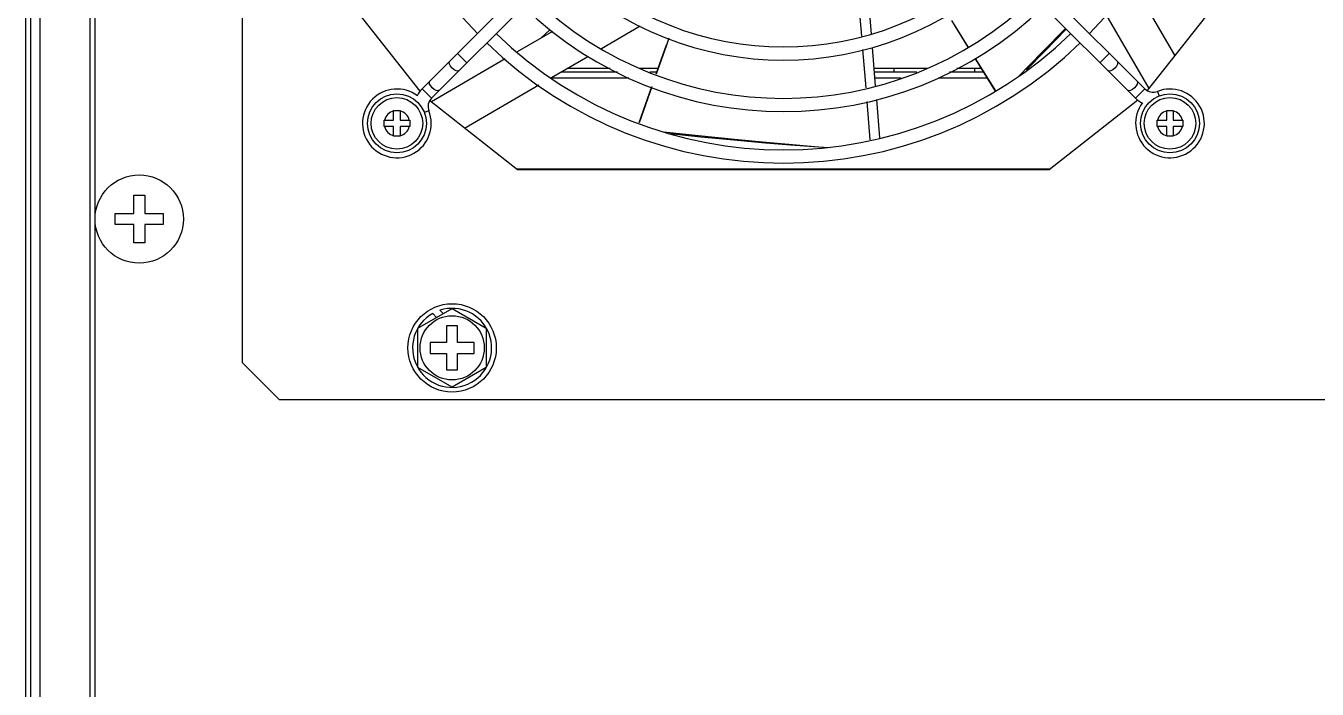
# Model space of a CAD drawing. Header units: millimetres. Extents: x 0 to 101, y -1 to 90.
# Drawn here: x 0 to 17.54, y 25.76 to 34.78 of the extents above; entities that cross this region are included whole.
import ezdxf

# ---------------------------------------------------------------- set-up
doc = ezdxf.new("R2010")
doc.units = ezdxf.units.MM

msp = doc.modelspace()

# ---------------------------------------------------------------- linework, layer by layer
for p, q in [((0, 3.4), (0, 88.4)), ((0.07, 3.34), (0.07, 88.46)), ((0.19, 88.45), (0.19, 3.35)), ((0.87, 88.15), (0.87, 3.65)), ((0.94, 6.45), (0.94, 48.1)), ((2.94, 47.2), (2.94, 30.2)), ((9.519, 38.057), (5.383, 33.92)), ((9.647, 37.929), (5.51, 33.793)), ((10.933, 37.929), (15.07, 33.793)), ((11.061, 38.057), (15.197, 33.92)), ((15.608, 34.376), (15.028, 35.373)), ((5.357, 33.887), (4.41, 35.09)), ((11.307, 35.158), (11.35, 34.633)), ((11.437, 35.197), (11.481, 34.662)), ((16.17, 35.09), (15.229, 33.895)), ((14.669, 34.929), (15.253, 33.925)), ((7.819, 34.469), (8.344, 34.774)), ((12.571, 34.847), (12.796, 34.488)), ((12.571, 34.847), (12.794, 34.487)), ((14.122, 34.74), (13.809, 34.42)), ((7.153, 34.699), (6.673, 34.42)), ((7.119, 34.723), (6.996, 34.607)), ((8.732, 34.608), (8.7, 34.514)), ((5.991, 34.274), (5.864, 34.401)), ((8.699, 34.514), (8.559, 34.119)), ((8.7, 34.514), (8.561, 34.118)), ((11.365, 34.453), (11.407, 33.931)), ((11.496, 34.481), (11.538, 33.96)), ((13.809, 34.42), (13.472, 34.078)), ((14.716, 34.401), (14.589, 34.274)), ((6.511, 34.325), (5.509, 33.742)), ((7.139, 34.073), (7.632, 34.36)), ((12.892, 34.329), (13.167, 33.887)), ((12.895, 34.331), (13.172, 33.89)), ((7.132, 34.07), (8.189, 34.07)), ((7.269, 34.149), (8.035, 34.149)), ((7.357, 34.2), (7.937, 34.2)), ((8.341, 34.2), (8.588, 34.2)), ((8.477, 34.149), (8.569, 34.149)), ((11.519, 34.2), (12.239, 34.2)), ((11.523, 34.149), (12.103, 34.149)), ((11.529, 34.07), (11.89, 34.07)), ((11.79, 34.2), (11.79, 34.149)), ((12.391, 34.07), (13.053, 34.07)), ((12.545, 34.149), (13.004, 34.149)), ((12.643, 34.2), (12.972, 34.2)), ((12.885, 34.2), (12.885, 34.15)), ((13.611, 34.2), (13.62, 34.2)), ((5.51, 33.793), (5.383, 33.92)), ((5.959, 33.387), (6.968, 33.974)), ((8.498, 33.948), (8.324, 33.459)), ((8.501, 33.947), (8.329, 33.457)), ((15.197, 33.92), (15.07, 33.793)), ((15.369, 33.885), (15.394, 33.821)), ((6.68, 32.82), (5.485, 33.761)), ((11.422, 33.749), (11.464, 33.228)), ((11.553, 33.776), (11.596, 33.255)), ((15.103, 33.767), (13.9, 32.82)), ((4.996, 33.494), (4.996, 33.625)), ((4.996, 33.625), (5.084, 33.625)), ((5.084, 33.625), (5.084, 33.494)), ((5.475, 33.621), (5.411, 33.596)), ((15.496, 33.494), (15.496, 33.625)), ((15.496, 33.625), (15.584, 33.625)), ((15.584, 33.625), (15.584, 33.494)), ((4.865, 33.406), (4.865, 33.494)), ((4.865, 33.494), (4.996, 33.494)), ((4.996, 33.406), (4.865, 33.406)), ((4.996, 33.275), (4.996, 33.406)), ((5.084, 33.494), (5.215, 33.494)), ((5.084, 33.406), (5.084, 33.275)), ((5.215, 33.406), (5.084, 33.406)), ((5.215, 33.494), (5.215, 33.406)), ((9.138, 33.28), (8.66, 33.33)), ((15.365, 33.406), (15.365, 33.494)), ((15.365, 33.494), (15.496, 33.494)), ((15.496, 33.406), (15.365, 33.406)), ((15.496, 33.275), (15.496, 33.406)), ((15.584, 33.494), (15.715, 33.494)), ((15.584, 33.406), (15.584, 33.275)), ((15.715, 33.406), (15.584, 33.406)), ((15.715, 33.494), (15.715, 33.406)), ((5.084, 33.275), (4.996, 33.275)), ((15.584, 33.275), (15.496, 33.275)), ((10.928, 33.117), (10.832, 33.123)), ((6.663, 32.833), (13.917, 32.833)), ((13.9, 32.82), (6.68, 32.82)), ((1.465, 32.225), (1.465, 32.475)), ((1.465, 32.475), (1.615, 32.475)), ((1.615, 32.475), (1.615, 32.225)), ((1.215, 32.075), (1.215, 32.225)), ((1.215, 32.225), (1.465, 32.225)), ((1.615, 32.225), (1.865, 32.225)), ((1.865, 32.225), (1.865, 32.075)), ((1.465, 32.075), (1.215, 32.075)), ((1.465, 31.825), (1.465, 32.075)), ((1.615, 32.075), (1.615, 31.825)), ((1.865, 32.075), (1.615, 32.075)), ((1.615, 31.825), (1.465, 31.825)), ((5.326, 30.668), (5.79, 30.935)), ((5.67, 30.866), (5.625, 30.911)), ((5.79, 30.935), (6.254, 30.668)), ((5.526, 30.868), (5.58, 30.814)), ((5.715, 30.7), (5.715, 30.475)), ((5.865, 30.7), (5.715, 30.7)), ((5.865, 30.475), (5.865, 30.7)), ((5.326, 30.132), (5.326, 30.668)), ((6.254, 30.668), (6.254, 30.132)), ((5.49, 30.475), (5.49, 30.325)), ((5.715, 30.475), (5.49, 30.475)), ((6.09, 30.475), (5.865, 30.475)), ((6.09, 30.325), (6.09, 30.475)), ((2.94, 30.2), (3.44, 29.7)), ((5.49, 30.325), (5.715, 30.325)), ((5.715, 30.325), (5.715, 30.1)), ((5.865, 30.1), (5.865, 30.325)), ((5.865, 30.325), (6.09, 30.325)), ((5.79, 29.864), (5.326, 30.132)), ((5.715, 30.1), (5.865, 30.1)), ((6.254, 30.132), (5.79, 29.864)), ((3.44, 29.7), (32.14, 29.7))]:
    msp.add_line(p, q)
for points in [[(14.131, 34.732), (13.839, 34.432), (13.59, 34.179)], [(5.885, 34.168), (5.868, 34.161), (5.844, 34.164), (5.817, 34.178), (5.79, 34.2), (5.768, 34.227), (5.754, 34.254), (5.751, 34.278), (5.758, 34.295)], [(14.822, 34.295), (14.829, 34.278), (14.826, 34.254), (14.812, 34.227), (14.79, 34.2), (14.763, 34.178), (14.736, 34.164), (14.712, 34.161), (14.695, 34.168)], [(5.616, 33.899), (5.599, 33.892), (5.575, 33.895), (5.548, 33.909), (5.521, 33.931), (5.499, 33.958), (5.485, 33.985), (5.482, 34.009), (5.489, 34.026)], [(15.091, 34.026), (15.098, 34.009), (15.095, 33.985), (15.081, 33.958), (15.059, 33.931), (15.032, 33.909), (15.005, 33.895), (14.981, 33.892), (14.964, 33.899)], [(10.832, 33.122), (10.703, 33.13), (10.386, 33.153), (10.047, 33.181), (9.616, 33.22), (9.166, 33.264), (8.75, 33.307)], [(10.832, 33.123), (10.714, 33.132), (10.415, 33.157), (10.054, 33.189), (9.626, 33.231), (9.138, 33.28)]]:
    msp.add_lwpolyline(points)
for centre, radius in [((5.04, 33.45), 0.4), ((5.04, 33.45), 0.35), ((15.54, 33.45), 0.4), ((15.54, 33.45), 0.35), ((1.54, 32.15), 0.6), ((5.79, 30.4), 0.6), ((5.79, 30.4), 0.436)]:
    msp.add_circle(centre, radius)
for centre, radius, start, end in [((10.29, 38.7), 5.79, 135.8895, 224.1105), ((10.29, 38.7), 5.79, 315.8895, 44.1105), ((10.29, 38.7), 4.21, 226.2259, 313.7741), ((10.29, 38.7), 4.39, 226.1756, 313.8244), ((10.29, 38.7), 4.91, 226.0511, 313.9489), ((10.29, 38.7), 5.09, 226.0168, 313.9832), ((10.29, 38.7), 5.61, 225.9227, 314.0773), ((10.29, 38.7), 5.79, 225.8941, 314.1059), ((5.04, 33.45), 0.467, 53.2738, 21.5016), ((5.623, 33.68), 0.34, 135, 154.9393), ((15.54, 33.45), 0.467, 143.2738, 111.5016), ((15.31, 34.033), 0.16, 225, 291.5016), ((5.623, 33.68), 0.16, 135, 201.5016), ((15.31, 34.033), 0.34, 225, 244.9393), ((5.04, 33.45), 0.174, 104.5292, 165.4708), ((5.04, 33.45), 0.174, 14.5292, 75.4708), ((15.54, 33.45), 0.174, 104.5292, 165.4708), ((15.54, 33.45), 0.174, 14.5292, 75.4708), ((5.04, 33.45), 0.174, 194.5292, 255.4708), ((5.04, 33.45), 0.174, 284.5292, 345.4708), ((15.54, 33.45), 0.174, 194.5292, 255.4708), ((15.54, 33.45), 0.174, 284.5292, 345.4708), ((5.79, 30.4), 0.537, 119.3662, 107.9007)]:
    msp.add_arc(centre, radius, start, end)

doc.saveas('drawing.dxf')
